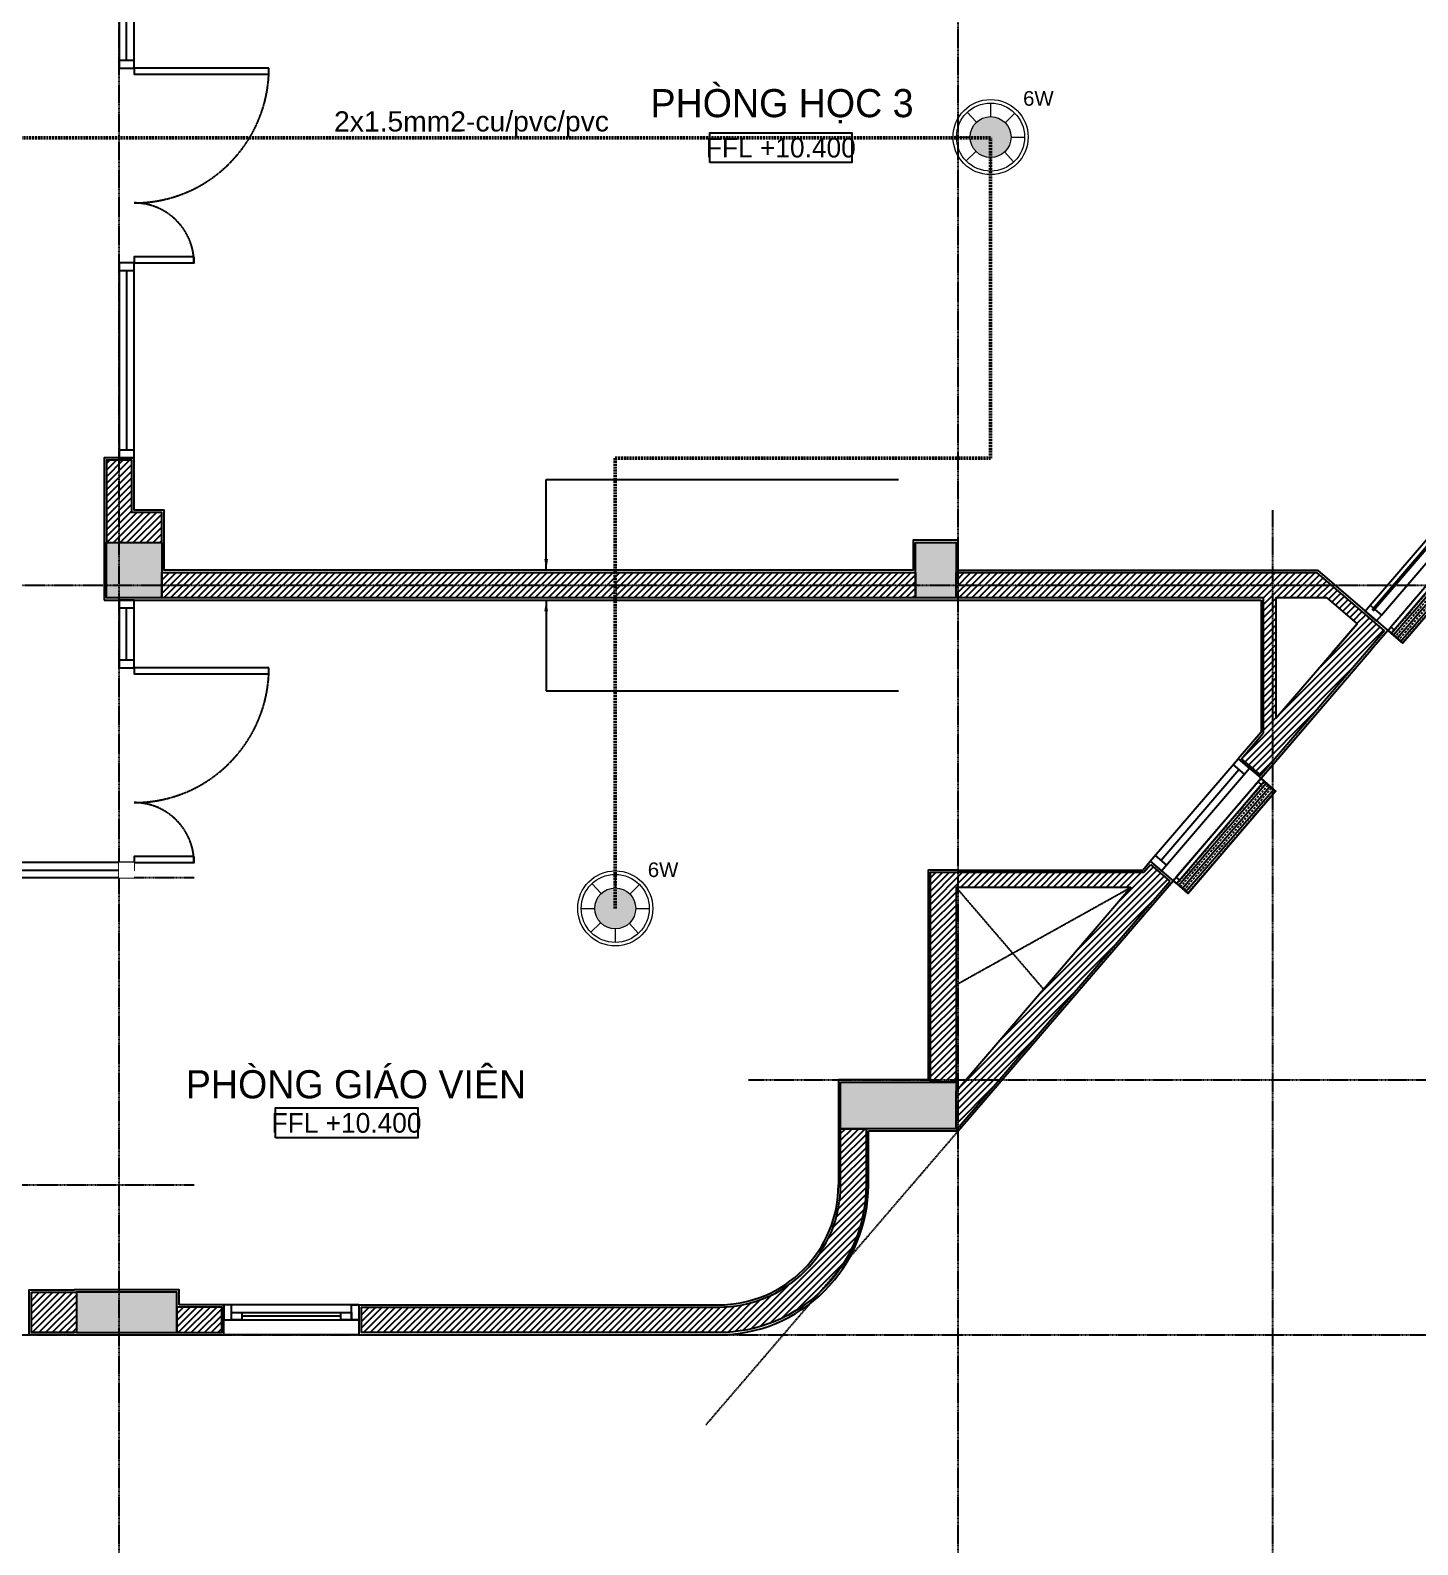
# Model space of a CAD drawing. Header units: inches. Extents: x 1721084 to 1854744, y 225101 to 488646.
# Drawn here: x 1829845 to 1839103, y 267726 to 277828 of the extents above; entities that cross this region are included whole.
import ezdxf
from ezdxf.enums import TextEntityAlignment as Align

# ---------------------------------------------------------------- set-up
doc = ezdxf.new("R2010")
doc.units = ezdxf.units.IN
doc.header["$MEASUREMENT"] = 0
doc.set_wipeout_variables(frame=1)
for name, pattern in [('DASHED', [19.05, 12.7, -6.35]), ('X-PL-T4$0$X-GRID-TYPICAL$0$CENTER2', [1.125, 0.75, -0.125, 0.125, -0.125]), ('X-PL-T4$0$X-PL-T4$0$DASHED', [0.75, 0.5, -0.25]), ('X-PL-T4$0$X-PL-T4$0$DASHEDX2', [1.5, 1, -0.5]), ('X-PL-T4$0$X-PL-T4$0$HIDDEN2', [0.1875, 0.125, -0.0625])]:
    doc.linetypes.add(name, pattern=pattern)
for name, color, linetype in [('A-ANNO-DIM 100', 252, 'Continuous'), ('X-PL-T4$0$A-XREF', 250, 'Continuous'), ('X-PL-T4$0$X-GRID-TYPICAL$0$A-GRID', 250, 'X-PL-T4$0$X-GRID-TYPICAL$0$CENTER2'), ('X-PL-T4$0$X-PL-T4$0$A-ANNO-RNAM', 250, 'Continuous'), ('X-PL-T4$0$X-PL-T4$0$A-FLOR', 250, 'Continuous'), ('X-PL-T4$0$X-PL-T4$0$A-FLOR-ABOV', 250, 'X-PL-T4$0$X-PL-T4$0$HIDDEN2'), ('X-PL-T4$0$X-PL-T4$0$A-FLOR-DOOR', 250, 'Continuous'), ('X-PL-T4$0$X-PL-T4$0$A-FLOR-PATT', 250, 'Continuous'), ('X-PL-T4$0$X-PL-T4$0$A-FLOR-STELL', 250, 'Continuous'), ('X-PL-T4$0$X-PL-T4$0$A-FLOR-WALL', 250, 'Continuous'), ('X-PL-T4$0$X-PL-T4$0$A-FLOR-WALL-FNSH', 250, 'Continuous'), ('X-PL-T4$0$X-PL-T4$0$A-FLOR-WALL-PART', 250, 'Continuous'), ('X-PL-T4$0$X-PL-T4$0$A-FLOR-WALL-PATT', 250, 'Continuous'), ('X-PL-T4$0$X-PL-T4$0$A-FLOR-WDW', 250, 'Continuous'), ('X-PL-T4$0$X-PL-T4$0$A-XREF', 250, 'Continuous'), ('X-PL-T4$0$X-PL-T4$0$CGXD', 250, 'Continuous'), ('X-PL-T4$0$X-PL-T4$0$I-ANNO-LEVL-PLAN', 250, 'Continuous'), ('X-PL-T4$0$XREF1$0$A-FLOR-COLS-CONC', 250, 'Continuous'), ('X-PL-T4$0$XREF1$0$A-FLOR-PATT', 250, 'Continuous')]:
    doc.layers.add(name, color=color, linetype=linetype)
doc.layers.add('Chi tiet TB1', color=6, linetype='Continuous', lineweight=13)
doc.layers.add('TTLL', color=252, linetype='DASHED', lineweight=50)
doc.layers.add('Vien TB', color=7, linetype='Continuous', lineweight=18, true_color=0x009e00)
doc.styles.add('HDUNGARC', font='vn_vni.shx')
doc.styles.get("Standard").update_dxf_attribs({"font": 'arial.ttf'})
doc.styles.add('X-PL-T4$0$HDUNGARC', font='vn_vni.shx')
doc.styles.add('X-PL-T4$0$X-PL-T4$0$SYMBTEXT', font='VAVON_.TTF')
doc.dimstyles.new('X-PL-T4$0$DIM-75', dxfattribs={"dimscale": 75, "dimtxt": 2, "dimasz": 1, "dimexe": 1, "dimexo": 1, "dimgap": 0.5, "dimtad": 1, "dimdec": 0, "dimzin": 0, "dimdsep": 46, "dimtxsty": 'X-PL-T4$0$HDUNGARC', "dimblk": 'X-PL-T4$0$_ArchTick', "dimcen": 2, "dimdle": 1, "dimclrd": 256, "dimclre": 9, "dimclrt": 3, "dimadec": 0, "dimazin": 0, "dimtfac": 1, "dimtdec": 0, "dimtix": 1, "dimtmove": 2, "dimatfit": 2, "dimfxl": 1, "dimtolj": 1, "dimtzin": 0, "dimarcsym": 2})

# ---------------------------------------------------------------- blocks, each defined once
blk = doc.blocks.new('X-PL-T4$0$X-GRID-TYPICAL')
at = {"layer": 'X-PL-T4$0$X-GRID-TYPICAL$0$A-GRID', "ltscale": 8}
for p, q in [((15100, -3650), (15100, 14420)), ((20700, -3650), (20700, 14420)), ((22800, -3650), (22800, 4500)), ((10900, 4000), (30944.3, 4000)), ((-3600, 2050), (15600, 2050)), ((19300, 700), (30944.3, 700)), ((-3600, 0), (15600, 0)), ((-3600, -1000), (30944.3, -1000))]:
    blk.add_line(p, q, dxfattribs=at)
blk = doc.blocks.new('X-PL-T4$0$X-PL-T4$0$Class door 1400')
for points in [[(50, 1000), (50, 100), (90, 100), (90, 1000)], [(1310, 500), (1310, 100), (1350, 100), (1350, 500)], [(0, 100), (0, 0), (50, 0), (50, 100)], [(1350, 100), (1350, 0), (1400, 0), (1400, 100)]]:
    blk.add_lwpolyline(points, close=True)
at = {"color": 251, "linetype": 'X-PL-T4$0$X-PL-T4$0$DASHEDX2'}
for centre, radius, start, end in [((50, 100), 900, 0, 90), ((1350, 100), 400, 90, 180)]:
    blk.add_arc(centre, radius, start, end, dxfattribs=at)
blk = doc.blocks.new('*U410')
for points in [[(0, 0), (50, 0), (50, 100), (0, 100)], [(0, 0), (1550, 0), (1550, 100), (0, 100)], [(1500, 0), (1550, 0), (1550, 100), (1500, 100)]]:
    blk.add_lwpolyline(points, close=True)
at = {"color": 8}
blk.add_lwpolyline([(50, 50), (1500, 50)], dxfattribs=at)
blk = doc.blocks.new('X-PL-T4$0$XREF1')
at = {"layer": 'X-PL-T4$0$XREF1$0$A-FLOR-PATT'}
h = blk.add_hatch(dxfattribs=at)
h.set_pattern_fill('!BTCT', color=250, scale=20, pattern_type=2)
h.set_pattern_definition([(50, (0, 0), (143.45204, -12.55043), [15, -165]), (355, (0, 0), (-27.7503, 150.4384), [12, -132]), (100.4514, (11.95, -1.05), (115.7019, 137.8879), [12.74804, -140.2284]), (46.1842, (0, 40), (213.4482, -33.1038), [22.5, -247.5]), (96.6356, (17.79, 37.24), (186.9325, 194.8236), [19.122, -210.3426]), (351.1842, (0, 40), (186.9324, 194.8237), [18, -198]), (21, (20, 30), (119.3814, -80.5238), [15, -165]), (326, (20, 30), (48.6631, 145.03), [12, -132]), (71.4514, (29.95, 23.29), (168.0445, 64.5061), [12.74804, -140.2284]), (37.5, (0, 0), (2.43197, 66.57877), [0, -130.4, 0, -134, 0, -132.5]), (7.5, (0, 0), (52.6139, 78.88234), [0, -76.4, 0, -127.4, 0, -50.5]), (327.5, (-44.6, 0), (106.76449, -4.51097), [0, -50, 0, -156, 0, -207]), (317.5, (-64.6, 0), (116.63723, 20.021), [0, -65, 0, -103.6, 0, -147]), (45, (0, 0), (-60.10408, 60.10408), []), (45, (0, 24.5), (-60.10408, 60.10408), [])])
h.paths.add_polyline_path([(20685, 3915), (20685, 4285), (20415, 4285), (20415, 3915)])
h.paths.add_polyline_path([(19915, 685), (19915, 375), (20685, 375), (20685, 685)])
h.paths.add_polyline_path([(15485, -985), (15485, -715), (14815, -715), (14815, -985)])
h.paths.add_polyline_path([(15385, 4285), (15015, 4285), (15015, 3915), (15385, 3915)])
h.paths.add_polyline_path([(8785, 5465), (8785, 5935), (8315, 5935), (8315, 5465)])
h.paths.add_polyline_path([(300, 385), (15, 385), (15, 15), (300, 15)])
h.paths.add_polyline_path([(4265, -985), (4735, -985), (4735, -715), (4265, -715)])
h.paths.add_polyline_path([(8515, -985), (8785, -985), (8785, -615), (8515, -615)])
h.paths.add_polyline_path([(15, 5465), (485, 5465), (485, 5935), (15, 5935)])
h.paths.add_polyline_path([(285, 11335), (15, 11335), (15, 10965), (285, 10965)])
h.paths.add_polyline_path([(8785, 11337), (8515, 11352), (8515, 10965), (8785, 10965)])
h.paths.add_polyline_path([(4735, 11576), (4265, 11603), (4265, 11315), (4735, 11315)])
h.paths.add_polyline_path([(20685, 10634), (20415, 10650), (20415, 10215), (20685, 10215)])
h.paths.add_polyline_path([(15485, 10941), (15015, 10969), (15015, 10665), (15485, 10665)])
h.paths.add_polyline_path([(25585, 10345), (25415, 10355), (25415, 10060), (25585, 10060)])
at = {"layer": 'X-PL-T4$0$XREF1$0$A-FLOR-COLS-CONC'}
for points in [[(15015, 4285), (15385, 4285), (15385, 3915), (15015, 3915)], [(20415, 4285), (20685, 4285), (20685, 3915), (20415, 3915)], [(19915, 685), (20685, 685), (20685, 375), (19915, 375)], [(14815, -985), (15485, -985), (15485, -715), (14815, -715)]]:
    blk.add_lwpolyline(points, close=True, dxfattribs=at)
blk = doc.blocks.new('*U423')
at = {"color": 0, "ltscale": 40}
for p, q in [((-600, 100), (300, 100)), ((300, 0), (-600, 0))]:
    blk.add_line(p, q, dxfattribs=at)
at = {"ltscale": 40}
for p, q in [((180, 75), (-480, 75)), ((-480, 50), (180, 50))]:
    blk.add_line(p, q, dxfattribs=at)
at = {"color": 0, "lineweight": -2}
for points in [[(-600, 100), (-550, 100), (-550, 0), (-600, 0)], [(300, 100), (250, 100), (250, 0), (300, 0)]]:
    blk.add_lwpolyline(points, close=True, dxfattribs=at)
at = {"ltscale": 40}
for points in [[(-550, 50), (-480, 50), (-480, 100), (-550, 100)], [(180, 50), (250, 50), (250, 100), (180, 100)]]:
    blk.add_lwpolyline(points, close=True, dxfattribs=at)
blk = doc.blocks.new('*U421')
for points in [[(0, 0), (50, 0), (50, 100), (0, 100)], [(0, 0), (900, 0), (900, 100), (0, 100)], [(850, 0), (900, 0), (900, 100), (850, 100)]]:
    blk.add_lwpolyline(points, close=True)
at = {"color": 8}
blk.add_lwpolyline([(50, 50), (850, 50)], dxfattribs=at)
blk = doc.blocks.new('X-PL-T4$0$X-PL-T4$0$X-A-PL-GENL-2ND FLOOR$0$pl-louver 1')
at = {"layer": 'X-PL-T4$0$X-PL-T4$0$A-FLOR-WALL-PATT'}
h = blk.add_hatch(dxfattribs=at)
h.set_pattern_fill('BRASS', color=256, scale=5)
h.set_pattern_definition([(0, (0, 0), (0, 31.75), []), (0, (0, 15.875), (0, 31.75), [15.875, -7.9375])])
h.paths.add_polyline_path([(-2, -30), (-898, -30), (-898, -130), (-2, -130)])
for points in [[(-870, -2), (-898, -2), (-898, -30), (-900, -30), (-900, 0), (-870, 0)], [(-30, -2), (-2, -2), (-2, -30), (0, -30), (0, 0), (-30, 0)], [(-898, -130), (-2, -130), (-2, -30), (-898, -30)]]:
    blk.add_lwpolyline(points, close=True)
for points in [[(-900, -30), (-900, -130), (-898, -130), (-898, -30)], [(-30, 0), (-870, 0)], [(-870, -2), (-870, -30)], [(-30, -2), (-30, -30)], [(0, -30), (0, -130), (-2, -130), (-2, -30)]]:
    blk.add_lwpolyline(points)
blk = doc.blocks.new('X-PL-T4$0$X-PL-T4$0$IDEN-ELEV-PLAN')
blk.add_wipeout([(-6.33, -1.33), (-6.33, 1.33), (6.33, 1.33), (6.33, -1.33)])
blk.add_lwpolyline([(-6.33, -1.33), (-6.33, 1.33), (6.33, 1.33), (6.33, -1.33)], close=True)
at = {"color": 2, "style": 'X-PL-T4$0$X-PL-T4$0$SYMBTEXT'}
blk.add_attdef('EL0.000', text='', height=2, dxfattribs=at).set_placement((0, 0), align=Align.MIDDLE)
blk = doc.blocks.new('*U434')
for p, q in [((50, 100), (900, 100)), ((50, 0), (900, 0))]:
    blk.add_line(p, q)
for points in [[(0, 0), (0, 100), (50, 100), (50, 70), (40, 70), (40, 60), (50, 60), (50, 0)], [(900, 0), (900, 60), (910, 60), (910, 70), (900, 70), (900, 100), (950, 100), (950, 0)]]:
    blk.add_lwpolyline(points, close=True)
at = {"color": 8}
blk.add_lwpolyline([(40, 70), (40, 60), (910, 60), (910, 70)], close=True, dxfattribs=at)
blk = doc.blocks.new('*U437')
for points in [[(0, 0), (50, 0), (50, 100), (0, 100)], [(0, 0), (1300, 0), (1300, 100), (0, 100)], [(1250, 0), (1300, 0), (1300, 100), (1250, 100)]]:
    blk.add_lwpolyline(points, close=True)
at = {"color": 8}
blk.add_lwpolyline([(50, 50), (1250, 50)], dxfattribs=at)
blk = doc.blocks.new('*U438')
for points in [[(0, 0), (50, 0), (50, 100), (0, 100)], [(0, 0), (450, 0), (450, 100), (0, 100)], [(400, 0), (450, 0), (450, 100), (400, 100)]]:
    blk.add_lwpolyline(points, close=True)
at = {"color": 8}
blk.add_lwpolyline([(50, 50), (400, 50)], dxfattribs=at)
blk = doc.blocks.new('X-PL-T4$0$X-PL-T4')
at = {"layer": 'X-PL-T4$0$X-PL-T4$0$A-FLOR-PATT'}
h = blk.add_hatch(dxfattribs=at)
h.set_pattern_fill('ANSI31', color=250, scale=250)
h.paths.add_polyline_path([(20415, 3915), (20415, 4085), (15385, 4085), (15385, 3915)])
h.paths.add_polyline_path([(15015, 4285), (15385, 4285), (15385, 4485), (15185, 4485), (15185, 4835), (15015, 4835)])
h.paths.add_polyline_path([(20685, 2085), (20515, 2085), (20515, 685), (20685, 685), (20685, 1985), (21852, 1985), (20685, 626), (20685, 375), (20693, 375), (22112, 2027), (21983, 2138), (21938, 2085)])
edge = h.paths.add_edge_path()
edge.add_arc((19100, 0), 815, -90, 0, ccw=False)
edge.add_line((19100, -815), (16715, -815))
edge.add_line((16715, -815), (16715, -985))
edge.add_line((16715, -985), (19100, -985))
edge.add_arc((19100, 0), 985, 270, 360)
edge.add_line((20085, 0), (20085, 375))
edge.add_line((20085, 375), (19915, 375))
edge.add_line((19915, 375), (19915, 0))
h.paths.add_polyline_path([(15485, -985), (15785, -985), (15785, -815), (15485, -815)])
h.paths.add_polyline_path([(14515, -715), (14515, -985), (14815, -985), (14815, -715)])
h = blk.add_hatch(dxfattribs=at)
h.set_pattern_fill('ANSI31', color=250, scale=250)
h.paths.add_polyline_path([(23092, 4085), (20685, 4085), (20685, 3915), (22735, 3915), (22735, 3014), (22589, 2843), (22718, 2733), (23545, 3696)])
h.paths.add_polyline_path([(22820, 3915), (23160, 3915), (23361, 3743), (23195, 3549), (22820, 3113)], flags=16)
at = {"layer": 'X-PL-T4$0$X-PL-T4$0$A-FLOR'}
blk.add_lwpolyline([(22133, 2029), (22719, 2712)], dxfattribs=at)
at = {"layer": 'X-PL-T4$0$X-PL-T4$0$A-FLOR-ABOV', "ltscale": 10}
for points in [[(20685, 1985), (21269, 1305)], [(20685, 1335), (21852, 1985)]]:
    blk.add_lwpolyline(points, dxfattribs=at)
at = {"layer": 'X-PL-T4$0$X-PL-T4$0$A-FLOR-STELL'}
for points in [[(15500, -800), (15500, -700), (14800, -700), (14800, -700)], [(14800, -1000), (14800, -1000), (15500, -1000)]]:
    blk.add_lwpolyline(points, dxfattribs=at)
at = {"layer": 'X-PL-T4$0$X-PL-T4$0$A-FLOR-WALL'}
for points in [[(15385, 4285), (15385, 4485), (15185, 4485), (15185, 4835), (15015, 4835), (15015, 4285), (15385, 4285)], [(22735, 3915), (20685, 3915), (20685, 4085), (23092, 4085)], [(23545, 3696), (23092, 4085)], [(22735, 3915), (22735, 3014)], [(23160, 3915), (22820, 3915), (22820, 3113)], [(23160, 3915), (23361, 3743), (23195, 3549)], [(22820, 3113), (23361, 3743)], [(23545, 3696), (22718, 2733), (22589, 2843), (22735, 3014)], [(21938, 2085), (21983, 2138)], [(21983, 2138), (22112, 2027)], [(20515, 685), (20515, 2085), (20685, 2085)], [(20685, 2085), (21938, 2085)], [(20685, 375), (20693, 375), (22112, 2027)], [(20685, 1985), (20685, 685), (20515, 685)], [(20685, 1985), (21852, 1985)], [(20685, 375), (20685, 626), (21852, 1985)], [(16715, -815), (16715, -985)]]:
    blk.add_lwpolyline(points, dxfattribs=at)
for points in [[(20415, 3915), (15385, 3915), (15385, 4085), (20415, 4085)], [(15485, -985), (15785, -985), (15785, -815), (15485, -815)]]:
    blk.add_lwpolyline(points, close=True, dxfattribs=at)
for points in [[(19915, 0), (19915, 375), (20085, 375), (20085, 0, -0.414214), (19100, -985), (16715, -985)], [(16715, -815), (19100, -815, 0.414214), (19915, 0)]]:
    blk.add_lwpolyline(points, format="xyb", dxfattribs=at)
at = {"layer": 'X-PL-T4$0$X-PL-T4$0$A-FLOR-WALL-FNSH'}
for points in [[(20700, 4100), (20700, 4300), (20400, 4300), (20400, 4100), (15400, 4100), (15400, 4500), (15200, 4500), (15200, 4850), (15000, 4850), (15000, 3900)], [(20700, 4100), (23098, 4100)], [(23098, 4100), (23566, 3698)], [(15000, 3900), (22720, 3900)], [(23566, 3698), (23456, 3569)], [(21931, 2100), (21981, 2159)], [(21981, 2159), (22133, 2029)], [(20700, 2100), (20500, 2100), (20500, 700), (19900, 700), (19900, 0)], [(20700, 2100), (21931, 2100)], [(20700, 360), (22133, 2029)], [(20700, 700), (20729, 700)], [(20100, 360), (20700, 360)], [(14800, -1000), (14500, -1000), (14500, -700), (14800, -700)], [(15500, -800), (15500, -700), (14800, -700), (14800, -700)], [(15500, -1000), (15800, -1000), (15800, -800), (15500, -800)], [(16700, -800), (16700, -1000), (17400, -1000)], [(14800, -1000), (14800, -1000), (15500, -1000)]]:
    blk.add_lwpolyline(points, dxfattribs=at)
at = {"layer": 'X-PL-T4$0$X-PL-T4$0$A-FLOR-WALL-FNSH', "ltscale": 200}
for points in [[(22720, 3900), (22720, 3019)], [(22872, 2889), (23456, 3569)], [(22720, 3019), (22568, 2842), (22720, 2712), (22872, 2889)]]:
    blk.add_lwpolyline(points, dxfattribs=at)
at = {"layer": 'X-PL-T4$0$X-PL-T4$0$A-FLOR-WALL-FNSH'}
for points in [[(17400, -1000), (19100, -1000, 0.414214), (20100, 0), (20100, 360)], [(16700, -800), (19100, -800, 0.414214), (19900, 0)]]:
    blk.add_lwpolyline(points, format="xyb", dxfattribs=at)
at = {"layer": 'X-PL-T4$0$X-PL-T4$0$A-FLOR-WALL-PART'}
blk.add_lwpolyline([(14515, -715), (14815, -715), (14815, -985), (14515, -985)], close=True, dxfattribs=at)
blk.add_lwpolyline([(16700, -1000), (15800, -1000)], dxfattribs=at)
at = {"layer": 'X-PL-T4$0$X-PL-T4$0$CGXD', "linetype": 'X-PL-T4$0$X-PL-T4$0$DASHED', "ltscale": 7}
blk.add_line((19017, -1600), (31178, 12561), dxfattribs=at)
at = {"layer": 'X-PL-T4$0$X-PL-T4$0$A-FLOR-DOOR'}
for name, p, rotation in [('*U437', (15200, 7450), 90), ('X-PL-T4$0$X-PL-T4$0$Class door 1400', (15100, 7500), 270), ('*U437', (15100, 6150), 270), ('*U438', (15200, 3450), 89.99999999999999), ('X-PL-T4$0$X-PL-T4$0$Class door 1400', (15100, 3500), 270)]:
    blk.add_blockref(name, p, dxfattribs=dict(at, rotation=rotation))
blk.add_blockref('*U410', (13600, 2050), dxfattribs=at)
at = {"layer": 'X-PL-T4$0$X-PL-T4$0$A-FLOR-WDW'}
for name, p, rotation in [('*U434', (23491, 3763), 49.34869744086394), ('X-PL-T4$0$X-PL-T4$0$X-A-PL-GENL-2ND FLOOR$0$pl-louver 1', (24153, 4381), 49.34868349029088), ('X-PL-T4$0$X-PL-T4$0$X-A-PL-GENL-2ND FLOOR$0$pl-louver 1', (22720, 2712), 49.34868349028778)]:
    blk.add_blockref(name, p, dxfattribs=dict(at, rotation=rotation))
at = {"layer": 'X-PL-T4$0$X-PL-T4$0$A-FLOR-WDW', "xscale": -1}
for name, p, rotation in [('*U421', (21981, 2159), 229.3486834902916), ('*U423', (16400, -800), 180)]:
    blk.add_blockref(name, p, dxfattribs=dict(at, rotation=rotation))
at = {"layer": 'X-PL-T4$0$X-PL-T4$0$A-XREF'}
blk.add_blockref('X-PL-T4$0$X-GRID-TYPICAL', (0, 0), dxfattribs=at)
at = {"layer": 'X-PL-T4$0$X-PL-T4$0$A-ANNO-RNAM', "char_height": 187.5, "attachment_point": 5, "style": 'X-PL-T4$0$X-PL-T4$0$SYMBTEXT'}
for s, insert, width in [('PHOØNG HOÏC 3', (19524, 7195), 2265.49), ('PHOØNG GIAÙO VIEÂN', (16681, 670), 2627.7)]:
    blk.add_mtext(s, dxfattribs=dict(at, insert=insert, width=width))
blk.add_wipeout([(15200, 2150), (15100, 2150), (15100, 2050), (15200, 2050)]).dxf.layer = 'X-PL-T4$0$X-PL-T4$0$A-FLOR-DOOR'
at = {"layer": 'X-PL-T4$0$X-PL-T4$0$A-XREF'}
blk.add_blockref('X-PL-T4$0$XREF1', (0, 0), dxfattribs=at)
at = {"layer": 'X-PL-T4$0$X-PL-T4$0$I-ANNO-LEVL-PLAN'}
ref = blk.add_blockref('X-PL-T4$0$X-PL-T4$0$IDEN-ELEV-PLAN', (19516, 6919), dxfattribs=dict(at, xscale=75, yscale=75, zscale=75))
ref.add_attrib('EL 000.00', 'FFL +10.400', dxfattribs={"layer": '0', "height": 131.25, "style": 'X-PL-T4$0$X-PL-T4$0$SYMBTEXT'}).set_placement((19516, 6919), align=Align.MIDDLE)
ref = blk.add_blockref('X-PL-T4$0$X-PL-T4$0$IDEN-ELEV-PLAN', (16618, 414), dxfattribs=dict(at, xscale=75, yscale=75, zscale=75))
ref.add_attrib('EL 000.00', 'FFL +10.400', dxfattribs={"layer": '0', "height": 131.25, "style": 'X-PL-T4$0$X-PL-T4$0$SYMBTEXT'}).set_placement((16618, 414), align=Align.MIDDLE)
blk = doc.blocks.new('X-PL-T4$0$_ArchTick')
at = {"color": 0, "linetype": 'ByBlock', "const_width": 0.15}
blk.add_lwpolyline([(-0.5, -0.48), (0.5, 0.52)], dxfattribs=at)
blk = doc.blocks.new('4566')
at = {"layer": 'Chi tiet TB1', "ltscale": 50}
h = blk.add_hatch(color=3, dxfattribs=at)
h.set_gradient(color1=(0, 255, 0), color2=(0, 230, 0), one_color=1, tint=0.45, name='SPHERICAL')
edge = h.paths.add_edge_path()
edge.add_ellipse((0, 0), major_axis=(0.992, 0.992), ratio=1, start_angle=0, end_angle=360)
at = {"layer": 'Chi tiet TB1', "color": 3, "ltscale": 50}
for p, q in [((0, 2.34), (0, 1.4)), ((-1.6, 1.71), (-0.96, 1.02)), ((1.67, 1.63), (1, 0.98)), ((1.4, 0), (2.34, 0)), ((-2.34, 0), (-1.4, 0)), ((-1, -0.98), (-1.67, -1.63)), ((0.96, -1.02), (1.6, -1.71)), ((0, -1.4), (0, -2.34))]:
    blk.add_line(p, q, dxfattribs=at)
blk.add_ellipse((0, 0), major_axis=(0.992, 0.992), ratio=1, start_param=5.498004, end_param=11.781189, dxfattribs=at)
at = {"layer": 'Vien TB', "ltscale": 50}
for major_axis, start_param, end_param in [((-1.82, 1.82), 2.356147, 8.639332), ((-1.65, 1.65), 3.927127, 10.210312)]:
    blk.add_ellipse((0, 0), major_axis=major_axis, ratio=1, start_param=start_param, end_param=end_param, dxfattribs=at)
at = {"layer": 'Vien TB', "ltscale": 50, "insert": (2.23, 3.15), "char_height": 1, "attachment_point": 1}
blk.add_mtext_dynamic_manual_height_columns('6W', width=2.5934, gutter_width=1, heights=[0], dxfattribs=at)
blk = doc.blocks.new('X-PL-T4')
at = {"layer": 'X-PL-T4$0$A-XREF'}
blk.add_blockref('X-PL-T4$0$X-PL-T4', (0, 0), dxfattribs=at)
for points in [[(17950, 4100), (17950, 4705), (20302, 4705)], [(17950, 3900), (17950, 3295), (20302, 3295)]]:
    blk.add_leader(points, dimstyle='X-PL-T4$0$DIM-75', override={"dimgap": 0.5, "dimtad": 0}, dxfattribs=at)

msp = doc.modelspace()

# ---------------------------------------------------------------- block references
msp.add_blockref('X-PL-T4', (1815337.6, 270126.4))

# ---------------------------------------------------------------- next in the draw order: linework, layer by layer
at = {"layer": 'TTLL', "color": 4}
msp.add_lwpolyline([(1833748.3, 271970.7), (1833748.3, 274973.3), (1836251.5, 274973.3), (1836251.5, 277111.8), (1827493.1, 277111.8), (1827493.1, 276316.8), (1819461.1, 276316.8), (1819453.9, 278638.5), (1819070.4, 278638.5), (1819070.4, 272111.3), (1826233.4, 272111.3), (1826233.4, 270025.9), (1828556, 270025.9)], dxfattribs=at)

# ---------------------------------------------------------------- next in the draw order: block references
at = {"xscale": 97.34783631149912, "yscale": 97.34783631149912, "zscale": 97.34783631149912}
for p in [(1836252.9, 277115.7), (1833748.5, 271970.7)]:
    msp.add_blockref('4566', p, dxfattribs=at)

# ---------------------------------------------------------------- next in the draw order: texts
at = {"layer": 'A-ANNO-DIM 100', "color": 3, "insert": (1831872.3, 277111.8), "char_height": 135, "attachment_point": 7, "rotation": 0.03082, "style": 'HDUNGARC'}
msp.add_mtext('\\A1;{\\fArial|b0|i0|c0|p34;2x1.5mm2-cu/pvc/pvc}', dxfattribs=at)

doc.saveas('drawing.dxf')
